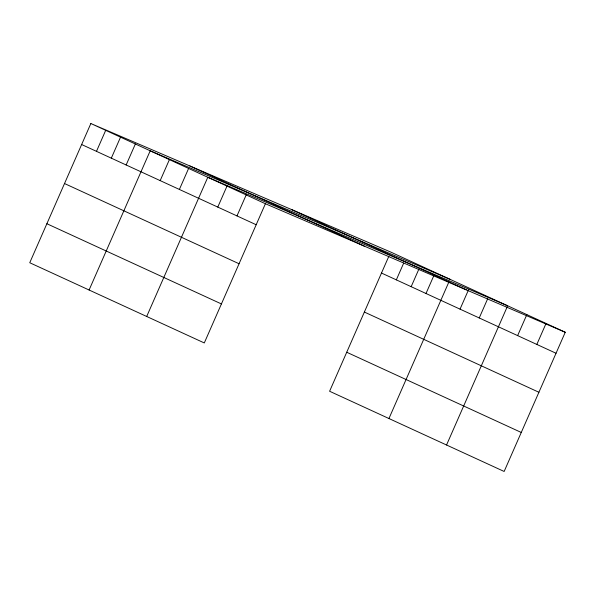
<?xml version="1.0" encoding="UTF-8"?>
<svg xmlns="http://www.w3.org/2000/svg" width="595" height="595" viewBox="0 0 595 595"><rect width="100%" height="100%" fill="white"/><g stroke="black" fill="none" stroke-linecap="round" stroke-linejoin="round"><path stroke-width="0.89" d="M90.856 123.529L29.75 262.737L204.293 342.951L265.4 203.743L90.856 123.529L390.707 252.049L565.25 332.263L504.144 471.471L329.6 391.257L388.862 256.252M96.479 151.346L105.694 130.35M111.31 158.166L120.532 137.17M126.147 164.979L135.363 143.983M89.094 290.01L150.2 150.803L450.051 279.323M160.181 180.62L169.404 159.624M179.385 189.448L188.6 168.452M146.69 316.481L207.796 177.273L507.654 305.793M217.785 207.09L227 186.094M236.981 215.911L246.196 194.915M396.329 279.866L403.7 263.072M411.167 286.686L418.91 269.044M425.998 293.499L434.112 275.024M388.944 418.53L448.95 281.844M460.039 309.14L468.518 289.825M479.235 317.968L487.714 298.653M446.548 445.001L507.282 306.633M517.635 335.61L526.85 314.614M536.831 344.438L546.054 323.442M265.4 203.743L565.25 332.263M291.758 209.641L466.302 289.854M189.805 165.946L364.348 246.151M381.492 273.046L556.035 353.259M81.641 144.525L256.185 224.739M364.371 312.055L538.906 392.269M64.52 183.535L239.056 263.749M346.729 352.247L521.265 432.461M46.871 223.727L221.414 303.941"/></g></svg>
